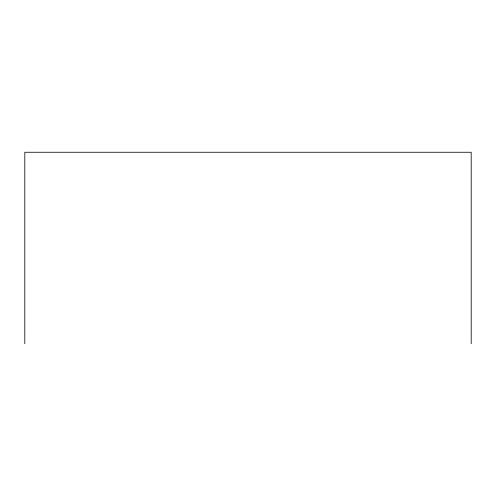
<?xml version="1.0" encoding="UTF-8"?>
<svg xmlns="http://www.w3.org/2000/svg" width="496" height="496" viewBox="0 0 496 496"><rect width="100%" height="100%" fill="white"/><g stroke="black" fill="none" stroke-linecap="round" stroke-linejoin="round"><path stroke-width="0.74" d="M471.2 343.74L471.2 152.26L24.8 152.26L24.8 343.74"/></g></svg>
